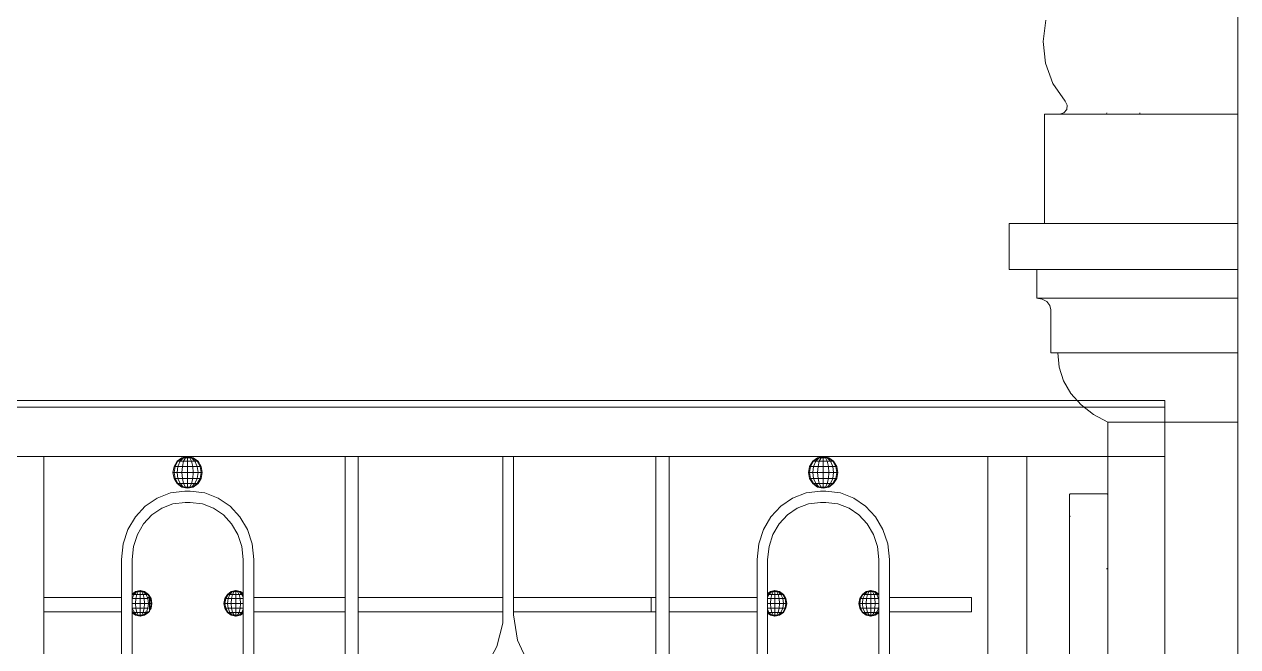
# Model space of a CAD drawing. Header units: millimetres. Extents: x 1832547 to 2001569, y -558009 to -417808.
# Drawn here: x 1947988 to 1948855, y -526626 to -526181 of the extents above; entities that cross this region are included whole.
import ezdxf

# ---------------------------------------------------------------- set-up
doc = ezdxf.new("R2010")
doc.units = ezdxf.units.MM
doc.header["$MEASUREMENT"] = 0
for name, color, linetype, lineweight in [('CA.manh 08', 8, 'CONTINUOUS', 9), ('CA.thay 145', 145, 'CONTINUOUS', 18), ('CA_manh 08', 8, 'CONTINUOUS', 9)]:
    doc.layers.add(name, color=color, linetype=linetype, lineweight=lineweight)

# ---------------------------------------------------------------- blocks, each defined once
blk = doc.blocks.new('EG535')
at = {"layer": 'CA_manh 08'}
for p, q in [((1946714.98, -526450.22), (1948313.08, -526450.22)), ((1948313.08, -526454.8), (1946714.98, -526454.8)), ((1947512.28, -526490.22), (1947484.35, -526490.22)), ((1947512.28, -526590.99), (1947512.28, -526490.22)), ((1947512.28, -526490.22), (1947614.99, -526490.22)), ((1947604.47, -526501.52), (1947605.27, -526497.2)), ((1947605.27, -526497.2), (1947607.55, -526493.53)), ((1947606.01, -526497.2), (1947605.27, -526497.2)), ((1947605.27, -526501.52), (1947606.01, -526497.2)), ((1947606.01, -526497.2), (1947608.12, -526493.53)), ((1947608.12, -526497.2), (1947606.01, -526497.2)), ((1947607.55, -526493.53), (1947610.96, -526491.08)), ((1947608.12, -526493.53), (1947607.55, -526493.53)), ((1947607.55, -526501.52), (1947608.12, -526497.2)), ((1947608.12, -526493.53), (1947611.27, -526491.08)), ((1947609.73, -526493.53), (1947608.12, -526493.53)), ((1947608.12, -526497.2), (1947609.73, -526493.53)), ((1947611.27, -526497.2), (1947608.12, -526497.2)), ((1947609.73, -526493.53), (1947612.14, -526491.08)), ((1947612.14, -526493.53), (1947609.73, -526493.53)), ((1947610.96, -526491.08), (1947614.99, -526490.22)), ((1947611.27, -526491.08), (1947610.96, -526491.08)), ((1947610.96, -526501.52), (1947611.27, -526497.2)), ((1947611.27, -526491.08), (1947614.99, -526490.22)), ((1947612.14, -526491.08), (1947611.27, -526491.08)), ((1947611.27, -526497.2), (1947612.14, -526493.53)), ((1947614.99, -526497.2), (1947611.27, -526497.2)), ((1947612.14, -526491.08), (1947614.99, -526490.22)), ((1947613.45, -526491.08), (1947612.14, -526491.08)), ((1947612.14, -526493.53), (1947613.45, -526491.08)), ((1947614.99, -526493.53), (1947612.14, -526493.53)), ((1947613.45, -526491.08), (1947614.99, -526490.22)), ((1947614.99, -526491.08), (1947613.45, -526491.08)), ((1947614.99, -526490.22), (1947614.99, -526491.08)), ((1947616.53, -526491.08), (1947614.99, -526490.22)), ((1947617.83, -526491.08), (1947614.99, -526490.22)), ((1947618.7, -526491.08), (1947614.99, -526490.22)), ((1947619.01, -526491.08), (1947614.99, -526490.22)), ((1947614.99, -526490.22), (1947727.45, -526490.22)), ((1947616.53, -526491.08), (1947614.99, -526491.08)), ((1947614.99, -526491.08), (1947614.99, -526493.53)), ((1947617.83, -526493.53), (1947614.99, -526493.53)), ((1947614.99, -526493.53), (1947614.99, -526497.2)), ((1947618.7, -526497.2), (1947614.99, -526497.2)), ((1947614.99, -526497.2), (1947614.99, -526501.52)), ((1947617.83, -526491.08), (1947616.53, -526491.08)), ((1947617.83, -526493.53), (1947616.53, -526491.08)), ((1947618.7, -526491.08), (1947617.83, -526491.08)), ((1947620.24, -526493.53), (1947617.83, -526491.08)), ((1947620.24, -526493.53), (1947617.83, -526493.53)), ((1947618.7, -526497.2), (1947617.83, -526493.53)), ((1947619.01, -526491.08), (1947618.7, -526491.08)), ((1947621.86, -526493.53), (1947618.7, -526491.08)), ((1947621.86, -526497.2), (1947618.7, -526497.2)), ((1947619.01, -526501.52), (1947618.7, -526497.2)), ((1947622.42, -526493.53), (1947619.01, -526491.08)), ((1948214.46, -526490.22), (1947619.54, -526490.22)), ((1947621.86, -526493.53), (1947620.24, -526493.53)), ((1947621.86, -526497.2), (1947620.24, -526493.53)), ((1947622.42, -526493.53), (1947621.86, -526493.53)), ((1947623.96, -526497.2), (1947621.86, -526493.53)), ((1947623.96, -526497.2), (1947621.86, -526497.2)), ((1947622.42, -526501.52), (1947621.86, -526497.2)), ((1947624.7, -526497.2), (1947622.42, -526493.53)), ((1947624.7, -526497.2), (1947623.96, -526497.2)), ((1947624.7, -526501.52), (1947623.96, -526497.2)), ((1947625.5, -526501.52), (1947624.7, -526497.2)), ((1947736.91, -526490.22), (1947727.45, -526490.22)), ((1947727.45, -526490.22), (1947727.45, -526590.99)), ((1947736.91, -526490.22), (1947840.11, -526490.22)), ((1947736.91, -526590.99), (1947736.91, -526490.22)), ((1947840.11, -526490.22), (1947840.11, -526590.99)), ((1947840.11, -526490.22), (1947847.68, -526490.22)), ((1947847.68, -526590.99), (1947847.68, -526490.22)), ((1947847.68, -526490.22), (1947949.52, -526490.22)), ((1947949.52, -526490.22), (1947958.98, -526490.22)), ((1947949.52, -526490.22), (1947949.52, -526590.99)), ((1947958.98, -526590.99), (1947958.98, -526490.22)), ((1947958.98, -526490.22), (1948069, -526490.22)), ((1948058.48, -526501.52), (1948059.28, -526497.2)), ((1948059.28, -526497.2), (1948061.56, -526493.53)), ((1948059.28, -526497.2), (1948060.02, -526497.2)), ((1948059.28, -526501.52), (1948060.02, -526497.2)), ((1948060.02, -526497.2), (1948062.13, -526493.53)), ((1948060.02, -526497.2), (1948062.13, -526497.2)), ((1948061.56, -526493.53), (1948064.97, -526491.08)), ((1948061.56, -526493.53), (1948062.13, -526493.53)), ((1948061.56, -526501.52), (1948062.13, -526497.2)), ((1948062.13, -526493.53), (1948065.28, -526491.08)), ((1948062.13, -526493.53), (1948063.74, -526493.53)), ((1948062.13, -526497.2), (1948063.74, -526493.53)), ((1948062.13, -526497.2), (1948065.28, -526497.2)), ((1948063.74, -526493.53), (1948066.15, -526491.08)), ((1948063.74, -526493.53), (1948066.15, -526493.53)), ((1948064.97, -526491.08), (1948069, -526490.22)), ((1948065.28, -526491.08), (1948064.97, -526491.08)), ((1948064.97, -526501.52), (1948065.28, -526497.2)), ((1948065.28, -526491.08), (1948069, -526490.22)), ((1948066.15, -526491.08), (1948065.28, -526491.08)), ((1948065.28, -526497.2), (1948066.15, -526493.53)), ((1948065.28, -526497.2), (1948069, -526497.2)), ((1948066.15, -526491.08), (1948069, -526490.22)), ((1948067.46, -526491.08), (1948066.15, -526491.08)), ((1948066.15, -526493.53), (1948067.46, -526491.08)), ((1948066.15, -526493.53), (1948069, -526493.53)), ((1948067.46, -526491.08), (1948069, -526490.22)), ((1948069, -526491.08), (1948067.46, -526491.08)), ((1948069, -526490.22), (1948069, -526491.08)), ((1948070.54, -526491.08), (1948069, -526490.22)), ((1948071.84, -526491.08), (1948069, -526490.22)), ((1948072.71, -526491.08), (1948069, -526490.22)), ((1948073.02, -526491.08), (1948069, -526490.22)), ((1948069, -526490.22), (1948186.53, -526490.22)), ((1948069, -526491.08), (1948070.54, -526491.08)), ((1948069, -526491.08), (1948069, -526493.53)), ((1948069, -526493.53), (1948071.84, -526493.53)), ((1948069, -526493.53), (1948069, -526497.2)), ((1948069, -526497.2), (1948072.71, -526497.2)), ((1948069, -526497.2), (1948069, -526501.52)), ((1948070.54, -526491.08), (1948071.84, -526491.08)), ((1948071.84, -526493.53), (1948070.54, -526491.08)), ((1948071.84, -526491.08), (1948072.71, -526491.08)), ((1948074.25, -526493.53), (1948071.84, -526491.08)), ((1948071.84, -526493.53), (1948074.25, -526493.53)), ((1948072.71, -526497.2), (1948071.84, -526493.53)), ((1948072.71, -526491.08), (1948073.02, -526491.08)), ((1948075.87, -526493.53), (1948072.71, -526491.08)), ((1948072.71, -526497.2), (1948075.87, -526497.2)), ((1948073.02, -526501.52), (1948072.71, -526497.2)), ((1948076.43, -526493.53), (1948073.02, -526491.08)), ((1948074.25, -526493.53), (1948075.87, -526493.53)), ((1948075.87, -526497.2), (1948074.25, -526493.53)), ((1948075.87, -526493.53), (1948076.43, -526493.53)), ((1948077.97, -526497.2), (1948075.87, -526493.53)), ((1948075.87, -526497.2), (1948077.97, -526497.2)), ((1948076.43, -526501.52), (1948075.87, -526497.2)), ((1948076, -526490.22), (1948186.53, -526490.22)), ((1948078.71, -526497.2), (1948076.43, -526493.53)), ((1948077.97, -526497.2), (1948078.71, -526497.2)), ((1948078.71, -526501.52), (1948077.97, -526497.2)), ((1948079.51, -526501.52), (1948078.71, -526497.2)), ((1948186.53, -526490.22), (1948186.53, -526590.99)), ((1948186.53, -526490.22), (1948186.53, -527223.59)), ((1948214.46, -526490.22), (1948186.53, -526490.22)), ((1948214.46, -526490.22), (1948186.53, -526490.22)), ((1948214.46, -526590.22), (1948214.46, -526490.22)), ((1948214.46, -526590.22), (1948214.46, -526490.22)), ((1948214.46, -526490.22), (1948241.71, -526490.22)), ((1948241.71, -526490.22), (1948313.08, -526490.22)), ((1947605.27, -526501.52), (1947604.47, -526501.52)), ((1947605.27, -526505.84), (1947604.47, -526501.52)), ((1947607.55, -526501.52), (1947605.27, -526501.52)), ((1947606.01, -526505.84), (1947605.27, -526501.52)), ((1947606.01, -526505.84), (1947605.27, -526505.84)), ((1947607.55, -526509.51), (1947605.27, -526505.84)), ((1947608.12, -526505.84), (1947606.01, -526505.84)), ((1947608.12, -526509.51), (1947606.01, -526505.84)), ((1947610.96, -526501.52), (1947607.55, -526501.52)), ((1947608.12, -526505.84), (1947607.55, -526501.52)), ((1947611.27, -526505.84), (1947608.12, -526505.84)), ((1947609.73, -526509.51), (1947608.12, -526505.84)), ((1947614.99, -526501.52), (1947610.96, -526501.52)), ((1947611.27, -526505.84), (1947610.96, -526501.52)), ((1947614.99, -526505.84), (1947611.27, -526505.84)), ((1947612.14, -526509.51), (1947611.27, -526505.84)), ((1947619.01, -526501.52), (1947614.99, -526501.52)), ((1947614.99, -526501.52), (1947614.99, -526505.84)), ((1947618.7, -526505.84), (1947614.99, -526505.84)), ((1947614.99, -526505.84), (1947614.99, -526509.51)), ((1947617.83, -526509.51), (1947618.7, -526505.84)), ((1947618.7, -526505.84), (1947619.01, -526501.52)), ((1947621.86, -526505.84), (1947618.7, -526505.84)), ((1947622.42, -526501.52), (1947619.01, -526501.52)), ((1947620.24, -526509.51), (1947621.86, -526505.84)), ((1947621.86, -526505.84), (1947622.42, -526501.52)), ((1947623.96, -526505.84), (1947621.86, -526505.84)), ((1947621.86, -526509.51), (1947623.96, -526505.84)), ((1947624.7, -526501.52), (1947622.42, -526501.52)), ((1947622.42, -526509.51), (1947624.7, -526505.84)), ((1947623.96, -526505.84), (1947624.7, -526501.52)), ((1947624.7, -526505.84), (1947623.96, -526505.84)), ((1947625.5, -526501.52), (1947624.7, -526501.52)), ((1947624.7, -526505.84), (1947625.5, -526501.52)), ((1948058.48, -526501.52), (1948059.28, -526501.52)), ((1948059.28, -526505.84), (1948058.48, -526501.52)), ((1948059.28, -526501.52), (1948061.56, -526501.52)), ((1948060.02, -526505.84), (1948059.28, -526501.52)), ((1948059.28, -526505.84), (1948060.02, -526505.84)), ((1948061.56, -526509.51), (1948059.28, -526505.84)), ((1948060.02, -526505.84), (1948062.13, -526505.84)), ((1948062.13, -526509.51), (1948060.02, -526505.84)), ((1948061.56, -526501.52), (1948064.97, -526501.52)), ((1948062.13, -526505.84), (1948061.56, -526501.52)), ((1948062.13, -526505.84), (1948065.28, -526505.84)), ((1948063.74, -526509.51), (1948062.13, -526505.84)), ((1948064.97, -526501.52), (1948069, -526501.52)), ((1948065.28, -526505.84), (1948064.97, -526501.52)), ((1948065.28, -526505.84), (1948069, -526505.84)), ((1948066.15, -526509.51), (1948065.28, -526505.84)), ((1948069, -526501.52), (1948073.02, -526501.52)), ((1948069, -526501.52), (1948069, -526505.84)), ((1948069, -526505.84), (1948072.71, -526505.84)), ((1948069, -526505.84), (1948069, -526509.51)), ((1948071.84, -526509.51), (1948072.71, -526505.84)), ((1948072.71, -526505.84), (1948073.02, -526501.52)), ((1948072.71, -526505.84), (1948075.87, -526505.84)), ((1948073.02, -526501.52), (1948076.43, -526501.52)), ((1948074.25, -526509.51), (1948075.87, -526505.84)), ((1948075.87, -526505.84), (1948076.43, -526501.52)), ((1948075.87, -526505.84), (1948077.97, -526505.84)), ((1948075.87, -526509.51), (1948077.97, -526505.84)), ((1948076.43, -526501.52), (1948078.71, -526501.52)), ((1948076.43, -526509.51), (1948078.71, -526505.84)), ((1948077.97, -526505.84), (1948078.71, -526501.52)), ((1948077.97, -526505.84), (1948078.71, -526505.84)), ((1948078.71, -526501.52), (1948079.51, -526501.52)), ((1948078.71, -526505.84), (1948079.51, -526501.52)), ((1947613.1, -526514.85), (1947602.7, -526516.14)), ((1947608.12, -526509.51), (1947607.55, -526509.51)), ((1947610.96, -526511.96), (1947607.55, -526509.51)), ((1947609.73, -526509.51), (1947608.12, -526509.51)), ((1947611.27, -526511.96), (1947608.12, -526509.51)), ((1947612.14, -526509.51), (1947609.73, -526509.51)), ((1947612.14, -526511.96), (1947609.73, -526509.51)), ((1947611.27, -526511.96), (1947610.96, -526511.96)), ((1947614.99, -526512.82), (1947610.96, -526511.96)), ((1947612.14, -526511.96), (1947611.27, -526511.96)), ((1947614.99, -526512.82), (1947611.27, -526511.96)), ((1947614.99, -526509.51), (1947612.14, -526509.51)), ((1947613.45, -526511.96), (1947612.14, -526509.51)), ((1947613.45, -526511.96), (1947612.14, -526511.96)), ((1947614.99, -526512.82), (1947612.14, -526511.96)), ((1947616.88, -526514.85), (1947613.1, -526514.85)), ((1947614.99, -526511.96), (1947613.45, -526511.96)), ((1947614.99, -526512.82), (1947613.45, -526511.96)), ((1947617.83, -526509.51), (1947614.99, -526509.51)), ((1947614.99, -526509.51), (1947614.99, -526511.96)), ((1947616.53, -526511.96), (1947614.99, -526511.96)), ((1947614.99, -526511.96), (1947614.99, -526512.82)), ((1947614.99, -526512.82), (1947619.01, -526511.96)), ((1947614.99, -526512.82), (1947618.7, -526511.96)), ((1947614.99, -526512.82), (1947617.83, -526511.96)), ((1947614.99, -526512.82), (1947616.53, -526511.96)), ((1947616.53, -526511.96), (1947617.83, -526509.51)), ((1947617.83, -526511.96), (1947616.53, -526511.96)), ((1947627.29, -526516.14), (1947616.88, -526514.85)), ((1947620.24, -526509.51), (1947617.83, -526509.51)), ((1947617.83, -526511.96), (1947620.24, -526509.51)), ((1947618.7, -526511.96), (1947617.83, -526511.96)), ((1947618.7, -526511.96), (1947621.86, -526509.51)), ((1947619.01, -526511.96), (1947618.7, -526511.96)), ((1947619.01, -526511.96), (1947622.42, -526509.51)), ((1947621.86, -526509.51), (1947620.24, -526509.51)), ((1947621.86, -526509.51), (1947622.42, -526509.51)), ((1948056.7, -526516.14), (1948067.1, -526514.85)), ((1948061.56, -526509.51), (1948062.13, -526509.51)), ((1948064.97, -526511.96), (1948061.56, -526509.51)), ((1948062.13, -526509.51), (1948063.74, -526509.51)), ((1948065.28, -526511.96), (1948062.13, -526509.51)), ((1948063.74, -526509.51), (1948066.15, -526509.51)), ((1948066.15, -526511.96), (1948063.74, -526509.51)), ((1948065.28, -526511.96), (1948064.97, -526511.96)), ((1948069, -526512.82), (1948064.97, -526511.96)), ((1948065.28, -526511.96), (1948066.15, -526511.96)), ((1948069, -526512.82), (1948065.28, -526511.96)), ((1948066.15, -526509.51), (1948069, -526509.51)), ((1948067.46, -526511.96), (1948066.15, -526509.51)), ((1948066.15, -526511.96), (1948067.46, -526511.96)), ((1948069, -526512.82), (1948066.15, -526511.96)), ((1948067.1, -526514.85), (1948070.88, -526514.85)), ((1948067.46, -526511.96), (1948069, -526511.96)), ((1948069, -526512.82), (1948067.46, -526511.96)), ((1948069, -526509.51), (1948071.84, -526509.51)), ((1948069, -526509.51), (1948069, -526511.96)), ((1948069, -526511.96), (1948070.54, -526511.96)), ((1948069, -526512.82), (1948070.54, -526511.96)), ((1948069, -526511.96), (1948069, -526512.82)), ((1948069, -526512.82), (1948071.84, -526511.96)), ((1948069, -526512.82), (1948072.71, -526511.96)), ((1948069, -526512.82), (1948073.02, -526511.96)), ((1948070.54, -526511.96), (1948071.84, -526509.51)), ((1948070.54, -526511.96), (1948071.84, -526511.96)), ((1948070.88, -526514.85), (1948081.29, -526516.14)), ((1948071.84, -526509.51), (1948074.25, -526509.51)), ((1948071.84, -526511.96), (1948074.25, -526509.51)), ((1948071.84, -526511.96), (1948072.71, -526511.96)), ((1948072.71, -526511.96), (1948075.87, -526509.51)), ((1948072.71, -526511.96), (1948073.02, -526511.96)), ((1948073.02, -526511.96), (1948076.43, -526509.51)), ((1948074.25, -526509.51), (1948075.87, -526509.51)), ((1948075.87, -526509.51), (1948076.43, -526509.51)), ((1947593.14, -526519.81), (1947584.71, -526525.57)), ((1947602.7, -526516.14), (1947593.14, -526519.81)), ((1947596.48, -526527.12), (1947604.45, -526524.05)), ((1947604.45, -526524.05), (1947613.13, -526522.98)), ((1947613.13, -526522.98), (1947616.85, -526522.98)), ((1947616.85, -526522.98), (1947625.53, -526524.05)), ((1947625.53, -526524.05), (1947633.49, -526527.12)), ((1947636.84, -526519.81), (1947627.29, -526516.14)), ((1947645.27, -526525.57), (1947636.84, -526519.81)), ((1948038.71, -526525.57), (1948047.14, -526519.81)), ((1948047.14, -526519.81), (1948056.7, -526516.14)), ((1948058.46, -526524.05), (1948050.49, -526527.12)), ((1948067.13, -526522.98), (1948058.46, -526524.05)), ((1948070.85, -526522.98), (1948067.13, -526522.98)), ((1948079.53, -526524.05), (1948070.85, -526522.98)), ((1948087.5, -526527.12), (1948079.53, -526524.05)), ((1948081.29, -526516.14), (1948090.84, -526519.81)), ((1948090.84, -526519.81), (1948099.27, -526525.57)), ((1947577.68, -526533.13), (1947572.32, -526542.18)), ((1947584.71, -526525.57), (1947577.68, -526533.13)), ((1947583.59, -526538.22), (1947589.45, -526531.92)), ((1947589.45, -526531.92), (1947596.48, -526527.12)), ((1947633.49, -526527.12), (1947640.52, -526531.92)), ((1947640.52, -526531.92), (1947646.39, -526538.22)), ((1947652.3, -526533.13), (1947645.27, -526525.57)), ((1947657.67, -526542.18), (1947652.3, -526533.13)), ((1948026.32, -526542.18), (1948031.68, -526533.13)), ((1948031.68, -526533.13), (1948038.71, -526525.57)), ((1948043.46, -526531.92), (1948037.59, -526538.22)), ((1948050.49, -526527.12), (1948043.46, -526531.92)), ((1948094.53, -526531.92), (1948087.5, -526527.12)), ((1948100.39, -526538.22), (1948094.53, -526531.92)), ((1948099.27, -526525.57), (1948106.3, -526533.13)), ((1948106.3, -526533.13), (1948111.67, -526542.18)), ((1947579.12, -526545.78), (1947583.59, -526538.22)), ((1947646.39, -526538.22), (1947650.86, -526545.77)), ((1948037.59, -526538.22), (1948033.12, -526545.77)), ((1948104.87, -526545.78), (1948100.39, -526538.22)), ((1947572.32, -526542.18), (1947568.9, -526552.44)), ((1947576.27, -526554.33), (1947579.12, -526545.78)), ((1947650.86, -526545.77), (1947653.72, -526554.33)), ((1947661.08, -526552.44), (1947657.67, -526542.18)), ((1948022.9, -526552.44), (1948026.32, -526542.18)), ((1948033.12, -526545.77), (1948030.27, -526554.33)), ((1948107.72, -526554.33), (1948104.87, -526545.78)), ((1948111.67, -526542.18), (1948115.08, -526552.44)), ((1947568.9, -526552.44), (1947567.7, -526563.62)), ((1947575.27, -526563.65), (1947576.27, -526554.33)), ((1947653.72, -526554.33), (1947654.72, -526563.65)), ((1947662.28, -526563.62), (1947661.08, -526552.44)), ((1948021.7, -526563.62), (1948022.9, -526552.44)), ((1948030.27, -526554.33), (1948029.27, -526563.65)), ((1948108.72, -526563.65), (1948107.72, -526554.33)), ((1948115.08, -526552.44), (1948116.28, -526563.62)), ((1947567.7, -526563.62), (1947567.7, -526590.99)), ((1947575.27, -526588.46), (1947575.27, -526563.65)), ((1947654.72, -526563.65), (1947654.72, -526588.1)), ((1947662.28, -526590.99), (1947662.28, -526563.62)), ((1948021.7, -526563.62), (1948021.7, -526590.99)), ((1948029.27, -526588.1), (1948029.27, -526563.65)), ((1948108.72, -526563.65), (1948108.72, -526588.46)), ((1948116.28, -526590.99), (1948116.28, -526563.62)), ((1947512.28, -526590.99), (1947567.7, -526590.99)), ((1947512.28, -526590.99), (1947512.28, -526601.15)), ((1947567.7, -526590.99), (1947567.7, -526601.15)), ((1947575.27, -526588.46), (1947577.76, -526586.67)), ((1947575.27, -526588.65), (1947575.27, -526588.46)), ((1947575.46, -526588.65), (1947575.27, -526588.65)), ((1947575.27, -526588.98), (1947575.46, -526588.65)), ((1947575.27, -526588.98), (1947575.27, -526588.65)), ((1947575.27, -526590.99), (1947575.27, -526588.98)), ((1947575.27, -526590.99), (1947575.38, -526590.99)), ((1947575.27, -526591.61), (1947575.27, -526590.99)), ((1947575.46, -526591.61), (1947575.27, -526591.61)), ((1947575.27, -526593.09), (1947575.46, -526591.61)), ((1947575.27, -526593.09), (1947575.27, -526591.61)), ((1947575.27, -526595.11), (1947575.27, -526593.09)), ((1947575.46, -526588.65), (1947578.01, -526586.67)), ((1947576.76, -526588.65), (1947575.46, -526588.65)), ((1947575.46, -526591.61), (1947576.76, -526588.65)), ((1947578.01, -526591.61), (1947575.46, -526591.61)), ((1947576.76, -526588.65), (1947578.72, -526586.67)), ((1947578.72, -526588.65), (1947576.76, -526588.65)), ((1947577.76, -526586.67), (1947581.02, -526585.97)), ((1947578.01, -526586.67), (1947577.76, -526586.67)), ((1947577.76, -526595.11), (1947578.01, -526591.61)), ((1947578.01, -526586.67), (1947581.02, -526585.97)), ((1947578.72, -526586.67), (1947578.01, -526586.67)), ((1947578.01, -526591.61), (1947578.72, -526588.65)), ((1947581.02, -526591.61), (1947578.01, -526591.61)), ((1947578.72, -526586.67), (1947581.02, -526585.97)), ((1947579.77, -526586.67), (1947578.72, -526586.67)), ((1947578.72, -526588.65), (1947579.77, -526586.67)), ((1947581.02, -526588.65), (1947578.72, -526588.65)), ((1947579.77, -526586.67), (1947581.02, -526585.97)), ((1947581.02, -526586.67), (1947579.77, -526586.67)), ((1947581.02, -526585.97), (1947581.02, -526586.67)), ((1947584.28, -526586.67), (1947581.02, -526585.97)), ((1947584.03, -526586.67), (1947581.02, -526585.97)), ((1947583.32, -526586.67), (1947581.02, -526585.97)), ((1947582.27, -526586.67), (1947581.02, -526585.97)), ((1947582.27, -526586.67), (1947581.02, -526586.67)), ((1947581.02, -526586.67), (1947581.02, -526588.65)), ((1947583.32, -526588.65), (1947581.02, -526588.65)), ((1947581.02, -526588.65), (1947581.02, -526591.61)), ((1947584.03, -526591.61), (1947581.02, -526591.61)), ((1947581.02, -526591.61), (1947581.02, -526595.11)), ((1947583.32, -526586.67), (1947582.27, -526586.67)), ((1947583.32, -526588.65), (1947582.27, -526586.67)), ((1947584.03, -526586.67), (1947583.32, -526586.67)), ((1947585.28, -526588.65), (1947583.32, -526586.67)), ((1947585.28, -526588.65), (1947583.32, -526588.65)), ((1947584.03, -526591.61), (1947583.32, -526588.65)), ((1947584.03, -526586.67), (1947584.28, -526586.67)), ((1947586.58, -526588.65), (1947584.03, -526586.67)), ((1947586.58, -526591.61), (1947584.03, -526591.61)), ((1947584.28, -526595.11), (1947584.03, -526591.61)), ((1947587.04, -526588.65), (1947584.28, -526586.67)), ((1947586.58, -526588.65), (1947585.28, -526588.65)), ((1947586.58, -526591.61), (1947585.28, -526588.65)), ((1947587.04, -526588.65), (1947586.58, -526588.65)), ((1947587.88, -526590.99), (1947586.58, -526588.65)), ((1947587.11, -526591.61), (1947586.58, -526591.61)), ((1947587.04, -526595.11), (1947586.58, -526591.61)), ((1947586.66, -526590.99), (1947587.88, -526590.99)), ((1947588.88, -526591.61), (1947587.04, -526588.65)), ((1947588.29, -526591.61), (1947587.88, -526590.99)), ((1947587.88, -526590.99), (1947587.88, -526591.61)), ((1947588.29, -526591.61), (1947587.88, -526591.61)), ((1947587.88, -526591.61), (1947587.88, -526595.11)), ((1947588.88, -526591.61), (1947588.29, -526591.61)), ((1947588.88, -526595.11), (1947588.29, -526591.61)), ((1947589.53, -526595.11), (1947588.88, -526591.61)), ((1947640.95, -526595.11), (1947641.6, -526591.61)), ((1947641.6, -526591.61), (1947643.45, -526588.65)), ((1947642.2, -526591.61), (1947641.6, -526591.61)), ((1947641.6, -526595.11), (1947642.2, -526591.61)), ((1947642.2, -526591.61), (1947643.9, -526588.65)), ((1947643.9, -526591.61), (1947642.2, -526591.61)), ((1947643.45, -526588.65), (1947646.21, -526586.67)), ((1947643.9, -526588.65), (1947643.45, -526588.65)), ((1947643.45, -526595.11), (1947643.9, -526591.61)), ((1947643.9, -526588.65), (1947646.45, -526586.67)), ((1947645.21, -526588.65), (1947643.9, -526588.65)), ((1947643.9, -526591.61), (1947645.21, -526588.65)), ((1947646.45, -526591.61), (1947643.9, -526591.61)), ((1947645.21, -526588.65), (1947647.16, -526586.67)), ((1947647.16, -526588.65), (1947645.21, -526588.65)), ((1947646.21, -526586.67), (1947649.46, -526585.97)), ((1947646.45, -526586.67), (1947646.21, -526586.67)), ((1947646.21, -526595.11), (1947646.45, -526591.61)), ((1947646.45, -526586.67), (1947649.46, -526585.97)), ((1947647.16, -526586.67), (1947646.45, -526586.67)), ((1947646.45, -526591.61), (1947647.16, -526588.65)), ((1947649.46, -526591.61), (1947646.45, -526591.61)), ((1947647.16, -526586.67), (1947649.46, -526585.97)), ((1947648.22, -526586.67), (1947647.16, -526586.67)), ((1947647.16, -526588.65), (1947648.22, -526586.67)), ((1947649.46, -526588.65), (1947647.16, -526588.65)), ((1947648.22, -526586.67), (1947649.46, -526585.97)), ((1947649.46, -526586.67), (1947648.22, -526586.67)), ((1947649.46, -526585.97), (1947649.46, -526586.67)), ((1947652.72, -526586.67), (1947649.46, -526585.97)), ((1947652.47, -526586.67), (1947649.46, -526585.97)), ((1947651.77, -526586.67), (1947649.46, -526585.97)), ((1947650.71, -526586.67), (1947649.46, -526585.97)), ((1947650.71, -526586.67), (1947649.46, -526586.67)), ((1947649.46, -526586.67), (1947649.46, -526588.65)), ((1947651.77, -526588.65), (1947649.46, -526588.65)), ((1947649.46, -526588.65), (1947649.46, -526591.61)), ((1947652.47, -526591.61), (1947649.46, -526591.61)), ((1947649.46, -526591.61), (1947649.46, -526595.11)), ((1947651.77, -526586.67), (1947650.71, -526586.67)), ((1947651.77, -526588.65), (1947650.71, -526586.67)), ((1947652.47, -526586.67), (1947651.77, -526586.67)), ((1947653.72, -526588.65), (1947651.77, -526586.67)), ((1947653.72, -526588.65), (1947651.77, -526588.65)), ((1947652.47, -526591.61), (1947651.77, -526588.65)), ((1947652.47, -526586.67), (1947652.72, -526586.67)), ((1947654.72, -526588.41), (1947652.47, -526586.67)), ((1947654.72, -526591.61), (1947652.47, -526591.61)), ((1947652.72, -526595.11), (1947652.47, -526591.61)), ((1947654.72, -526588.1), (1947652.72, -526586.67)), ((1947654.72, -526588.65), (1947653.72, -526588.65)), ((1947654.72, -526590.91), (1947653.72, -526588.65)), ((1947654.72, -526588.1), (1947654.72, -526588.41)), ((1947654.72, -526588.41), (1947654.72, -526588.65)), ((1947654.72, -526588.65), (1947654.72, -526590.91)), ((1947654.72, -526590.91), (1947654.72, -526591.61)), ((1947654.72, -526591.61), (1947654.72, -526595.11)), ((1947727.45, -526590.99), (1947662.28, -526590.99)), ((1947662.28, -526601.15), (1947662.28, -526590.99)), ((1947727.45, -526590.99), (1947727.45, -526601.15)), ((1947840.11, -526590.99), (1947736.91, -526590.99)), ((1947736.91, -526601.15), (1947736.91, -526590.99)), ((1947840.11, -526601.15), (1947840.11, -526590.99)), ((1947946.1, -526590.99), (1947847.68, -526590.99)), ((1947847.68, -526590.99), (1947847.68, -526601.15)), ((1947946.1, -526601.15), (1947946.1, -526590.99)), ((1947946.1, -526590.99), (1947949.52, -526590.99)), ((1947949.52, -526601.15), (1947949.52, -526590.99)), ((1947958.98, -526590.99), (1948021.7, -526590.99)), ((1947958.98, -526590.99), (1947958.98, -526601.15)), ((1948021.7, -526590.99), (1948021.7, -526601.15)), ((1948029.27, -526588.1), (1948031.26, -526586.67)), ((1948029.27, -526588.41), (1948031.51, -526586.67)), ((1948029.27, -526588.41), (1948029.27, -526588.1)), ((1948029.27, -526588.41), (1948029.27, -526588.65)), ((1948029.27, -526588.65), (1948030.26, -526588.65)), ((1948029.27, -526590.91), (1948030.26, -526588.65)), ((1948029.27, -526588.65), (1948029.27, -526590.91)), ((1948029.27, -526590.91), (1948029.27, -526591.61)), ((1948029.27, -526591.61), (1948031.51, -526591.61)), ((1948029.27, -526591.61), (1948029.27, -526595.11)), ((1948030.26, -526588.65), (1948032.22, -526586.67)), ((1948030.26, -526588.65), (1948032.22, -526588.65)), ((1948031.26, -526586.67), (1948034.52, -526585.97)), ((1948031.26, -526586.67), (1948031.51, -526586.67)), ((1948031.26, -526595.11), (1948031.51, -526591.61)), ((1948031.51, -526586.67), (1948034.52, -526585.97)), ((1948031.51, -526586.67), (1948032.22, -526586.67)), ((1948031.51, -526591.61), (1948032.22, -526588.65)), ((1948031.51, -526591.61), (1948034.52, -526591.61)), ((1948032.22, -526586.67), (1948034.52, -526585.97)), ((1948032.22, -526586.67), (1948033.27, -526586.67)), ((1948032.22, -526588.65), (1948033.27, -526586.67)), ((1948032.22, -526588.65), (1948034.52, -526588.65)), ((1948033.27, -526586.67), (1948034.52, -526585.97)), ((1948034.52, -526586.67), (1948033.27, -526586.67)), ((1948034.52, -526585.97), (1948034.52, -526586.67)), ((1948035.77, -526586.67), (1948034.52, -526585.97)), ((1948036.82, -526586.67), (1948034.52, -526585.97)), ((1948037.53, -526586.67), (1948034.52, -526585.97)), ((1948037.78, -526586.67), (1948034.52, -526585.97)), ((1948034.52, -526586.67), (1948035.77, -526586.67)), ((1948034.52, -526586.67), (1948034.52, -526588.65)), ((1948034.52, -526588.65), (1948036.82, -526588.65)), ((1948034.52, -526588.65), (1948034.52, -526591.61)), ((1948034.52, -526591.61), (1948037.53, -526591.61)), ((1948034.52, -526591.61), (1948034.52, -526595.11)), ((1948035.77, -526586.67), (1948036.82, -526586.67)), ((1948036.82, -526588.65), (1948035.77, -526586.67)), ((1948036.82, -526586.67), (1948037.53, -526586.67)), ((1948038.78, -526588.65), (1948036.82, -526586.67)), ((1948036.82, -526588.65), (1948038.78, -526588.65)), ((1948037.53, -526591.61), (1948036.82, -526588.65)), ((1948037.53, -526586.67), (1948037.78, -526586.67)), ((1948040.08, -526588.65), (1948037.53, -526586.67)), ((1948037.53, -526591.61), (1948040.08, -526591.61)), ((1948037.78, -526595.11), (1948037.53, -526591.61)), ((1948040.54, -526588.65), (1948037.78, -526586.67)), ((1948038.78, -526588.65), (1948040.08, -526588.65)), ((1948040.08, -526591.61), (1948038.78, -526588.65)), ((1948040.08, -526588.65), (1948040.54, -526588.65)), ((1948041.78, -526591.61), (1948040.08, -526588.65)), ((1948040.08, -526591.61), (1948041.78, -526591.61)), ((1948040.54, -526595.11), (1948040.08, -526591.61)), ((1948042.38, -526591.61), (1948040.54, -526588.65)), ((1948041.78, -526591.61), (1948042.38, -526591.61)), ((1948042.38, -526595.11), (1948041.78, -526591.61)), ((1948043.03, -526595.11), (1948042.38, -526591.61)), ((1948094.45, -526595.11), (1948095.1, -526591.61)), ((1948095.1, -526591.61), (1948096.94, -526588.65)), ((1948095.1, -526591.61), (1948095.7, -526591.61)), ((1948095.1, -526595.11), (1948095.7, -526591.61)), ((1948095.7, -526591.61), (1948097.4, -526588.65)), ((1948095.7, -526591.61), (1948097.4, -526591.61)), ((1948096.94, -526588.65), (1948099.71, -526586.67)), ((1948097.4, -526588.65), (1948096.94, -526588.65)), ((1948096.94, -526595.11), (1948097.4, -526591.61)), ((1948097.4, -526588.65), (1948099.95, -526586.67)), ((1948097.4, -526588.65), (1948098.71, -526588.65)), ((1948097.4, -526591.61), (1948098.71, -526588.65)), ((1948097.4, -526591.61), (1948099.95, -526591.61)), ((1948098.71, -526588.65), (1948100.66, -526586.67)), ((1948098.71, -526588.65), (1948100.66, -526588.65)), ((1948099.71, -526586.67), (1948102.96, -526585.97)), ((1948099.71, -526586.67), (1948099.95, -526586.67)), ((1948099.71, -526595.11), (1948099.95, -526591.61)), ((1948099.95, -526586.67), (1948102.96, -526585.97)), ((1948099.95, -526586.67), (1948100.66, -526586.67)), ((1948099.95, -526591.61), (1948100.66, -526588.65)), ((1948099.95, -526591.61), (1948102.96, -526591.61)), ((1948100.66, -526586.67), (1948102.96, -526585.97)), ((1948100.66, -526586.67), (1948101.72, -526586.67)), ((1948100.66, -526588.65), (1948101.72, -526586.67)), ((1948100.66, -526588.65), (1948102.96, -526588.65)), ((1948101.72, -526586.67), (1948102.96, -526585.97)), ((1948102.96, -526586.67), (1948101.72, -526586.67)), ((1948102.96, -526585.97), (1948102.96, -526586.67)), ((1948104.21, -526586.67), (1948102.96, -526585.97)), ((1948105.27, -526586.67), (1948102.96, -526585.97)), ((1948105.97, -526586.67), (1948102.96, -526585.97)), ((1948106.22, -526586.67), (1948102.96, -526585.97)), ((1948102.96, -526586.67), (1948104.21, -526586.67)), ((1948102.96, -526586.67), (1948102.96, -526588.65)), ((1948102.96, -526588.65), (1948105.27, -526588.65)), ((1948102.96, -526588.65), (1948102.96, -526591.61)), ((1948102.96, -526591.61), (1948105.97, -526591.61)), ((1948102.96, -526591.61), (1948102.96, -526595.11)), ((1948104.21, -526586.67), (1948105.27, -526586.67)), ((1948105.27, -526588.65), (1948104.21, -526586.67)), ((1948105.27, -526586.67), (1948105.97, -526586.67)), ((1948107.22, -526588.65), (1948105.27, -526586.67)), ((1948105.27, -526588.65), (1948107.22, -526588.65)), ((1948105.97, -526591.61), (1948105.27, -526588.65)), ((1948105.97, -526586.67), (1948106.22, -526586.67)), ((1948108.52, -526588.65), (1948105.97, -526586.67)), ((1948105.97, -526591.61), (1948108.52, -526591.61)), ((1948106.22, -526595.11), (1948105.97, -526591.61)), ((1948108.72, -526588.46), (1948106.22, -526586.67)), ((1948107.22, -526588.65), (1948108.52, -526588.65)), ((1948108.52, -526591.61), (1948107.22, -526588.65)), ((1948108.52, -526588.65), (1948108.72, -526588.65)), ((1948108.72, -526588.98), (1948108.52, -526588.65)), ((1948108.52, -526591.61), (1948108.72, -526591.61)), ((1948108.72, -526593.09), (1948108.52, -526591.61)), ((1948108.6, -526590.99), (1948108.72, -526590.99)), ((1948108.72, -526588.65), (1948108.72, -526588.46)), ((1948108.72, -526588.98), (1948108.72, -526588.65)), ((1948108.72, -526590.99), (1948108.72, -526588.98)), ((1948108.72, -526591.61), (1948108.72, -526590.99)), ((1948108.72, -526593.09), (1948108.72, -526591.61)), ((1948108.72, -526595.11), (1948108.72, -526593.09)), ((1948116.28, -526590.99), (1948174.9, -526590.99)), ((1948116.28, -526590.99), (1948116.28, -526601.15)), ((1948174.9, -526590.99), (1948174.9, -526601.15)), ((1948186.53, -526601.15), (1948186.53, -526590.99)), ((1948214.46, -526590.22), (1948214.46, -526600.38)), ((1948214.46, -526590.22), (1948214.46, -526600.38)), ((1947567.7, -526601.15), (1947512.28, -526601.15)), ((1947512.28, -527113.43), (1947512.28, -526601.15)), ((1947567.7, -526601.15), (1947567.7, -527113.43)), ((1947577.76, -526595.11), (1947575.27, -526595.11)), ((1947575.27, -526597.14), (1947575.27, -526595.11)), ((1947575.46, -526598.61), (1947575.27, -526597.14)), ((1947575.27, -526598.61), (1947575.27, -526597.14)), ((1947575.46, -526598.61), (1947575.27, -526598.61)), ((1947575.27, -526601.15), (1947575.27, -526598.61)), ((1947576.58, -526601.15), (1947575.27, -526601.15)), ((1947575.27, -526601.24), (1947575.27, -526601.15)), ((1947575.46, -526601.58), (1947575.27, -526601.24)), ((1947575.27, -526601.58), (1947575.27, -526601.24)), ((1947575.46, -526601.58), (1947575.27, -526601.58)), ((1947575.27, -526601.77), (1947575.27, -526601.58)), ((1947577.76, -526603.56), (1947575.27, -526601.77)), ((1947575.27, -527111.66), (1947575.27, -526601.77)), ((1947578.01, -526598.61), (1947575.46, -526598.61)), ((1947576.25, -526600.42), (1947575.46, -526598.61)), ((1947576.76, -526601.58), (1947575.46, -526601.58)), ((1947578.01, -526603.56), (1947575.46, -526601.58)), ((1947576.76, -526601.58), (1947576.58, -526601.15)), ((1947577.06, -526601.15), (1947576.58, -526601.15)), ((1947578.72, -526601.58), (1947576.76, -526601.58)), ((1947578.72, -526603.56), (1947576.76, -526601.58)), ((1947581.02, -526595.11), (1947577.76, -526595.11)), ((1947578.01, -526598.61), (1947577.76, -526595.11)), ((1947581.02, -526598.61), (1947578.01, -526598.61)), ((1947578.72, -526601.58), (1947578.01, -526598.61)), ((1947581.02, -526601.58), (1947578.72, -526601.58)), ((1947579.77, -526603.56), (1947578.72, -526601.58)), ((1947584.28, -526595.11), (1947581.02, -526595.11)), ((1947581.02, -526595.11), (1947581.02, -526598.61)), ((1947584.03, -526598.61), (1947581.02, -526598.61)), ((1947581.02, -526598.61), (1947581.02, -526601.58)), ((1947583.32, -526601.58), (1947581.02, -526601.58)), ((1947581.02, -526601.58), (1947581.02, -526603.56)), ((1947582.27, -526603.56), (1947583.32, -526601.58)), ((1947583.32, -526601.58), (1947584.03, -526598.61)), ((1947585.28, -526601.58), (1947583.32, -526601.58)), ((1947583.32, -526603.56), (1947585.28, -526601.58)), ((1947584.03, -526598.61), (1947584.28, -526595.11)), ((1947586.58, -526598.61), (1947584.03, -526598.61)), ((1947584.03, -526603.56), (1947586.58, -526601.58)), ((1947587.04, -526595.11), (1947584.28, -526595.11)), ((1947584.28, -526603.56), (1947587.04, -526601.58)), ((1947585.46, -526601.15), (1947584.98, -526601.15)), ((1947585.28, -526601.58), (1947585.46, -526601.15)), ((1947586.58, -526601.58), (1947585.28, -526601.58)), ((1947586.83, -526601.15), (1947585.46, -526601.15)), ((1947585.79, -526600.42), (1947586.58, -526598.61)), ((1947586.58, -526598.61), (1947587.04, -526595.11)), ((1947587.11, -526598.61), (1947586.58, -526598.61)), ((1947586.58, -526601.58), (1947586.83, -526601.15)), ((1947586.58, -526601.58), (1947587.04, -526601.58)), ((1947587.3, -526601.15), (1947586.83, -526601.15)), ((1947587.88, -526595.11), (1947587.04, -526595.11)), ((1947587.04, -526601.58), (1947587.3, -526601.15)), ((1947587.3, -526601.15), (1947587.88, -526601.15)), ((1947588.88, -526595.11), (1947587.88, -526595.11)), ((1947587.88, -526595.11), (1947587.88, -526598.61)), ((1947588.29, -526598.61), (1947587.88, -526598.61)), ((1947587.88, -526600.23), (1947588.88, -526598.61)), ((1947587.88, -526599.32), (1947588.29, -526598.61)), ((1947587.88, -526598.61), (1947587.88, -526599.32)), ((1947587.88, -526599.32), (1947587.88, -526600.23)), ((1947587.88, -526601.15), (1947587.88, -526600.23)), ((1947588.29, -526598.61), (1947588.88, -526595.11)), ((1947588.88, -526598.61), (1947588.29, -526598.61)), ((1947589.53, -526595.11), (1947588.88, -526595.11)), ((1947588.88, -526598.61), (1947589.53, -526595.11)), ((1947641.6, -526595.11), (1947640.95, -526595.11)), ((1947641.6, -526598.61), (1947640.95, -526595.11)), ((1947643.45, -526595.11), (1947641.6, -526595.11)), ((1947642.2, -526598.61), (1947641.6, -526595.11)), ((1947642.2, -526598.61), (1947641.6, -526598.61)), ((1947643.45, -526601.58), (1947641.6, -526598.61)), ((1947643.9, -526598.61), (1947642.2, -526598.61)), ((1947643.9, -526601.58), (1947642.2, -526598.61)), ((1947646.21, -526595.11), (1947643.45, -526595.11)), ((1947643.9, -526598.61), (1947643.45, -526595.11)), ((1947643.9, -526601.58), (1947643.45, -526601.58)), ((1947646.21, -526603.56), (1947643.45, -526601.58)), ((1947646.45, -526598.61), (1947643.9, -526598.61)), ((1947645.21, -526601.58), (1947643.9, -526598.61)), ((1947645.21, -526601.58), (1947643.9, -526601.58)), ((1947646.45, -526603.56), (1947643.9, -526601.58)), ((1947647.16, -526601.58), (1947645.21, -526601.58)), ((1947647.16, -526603.56), (1947645.21, -526601.58)), ((1947649.46, -526595.11), (1947646.21, -526595.11)), ((1947646.45, -526598.61), (1947646.21, -526595.11)), ((1947649.46, -526598.61), (1947646.45, -526598.61)), ((1947647.16, -526601.58), (1947646.45, -526598.61)), ((1947649.46, -526601.58), (1947647.16, -526601.58)), ((1947648.22, -526603.56), (1947647.16, -526601.58)), ((1947652.72, -526595.11), (1947649.46, -526595.11)), ((1947649.46, -526595.11), (1947649.46, -526598.61)), ((1947652.47, -526598.61), (1947649.46, -526598.61)), ((1947649.46, -526598.61), (1947649.46, -526601.58)), ((1947651.77, -526601.58), (1947649.46, -526601.58)), ((1947649.46, -526601.58), (1947649.46, -526603.56)), ((1947650.71, -526603.56), (1947651.77, -526601.58)), ((1947651.77, -526601.58), (1947652.47, -526598.61)), ((1947653.72, -526601.58), (1947651.77, -526601.58)), ((1947651.77, -526603.56), (1947653.72, -526601.58)), ((1947652.47, -526598.61), (1947652.72, -526595.11)), ((1947654.72, -526598.61), (1947652.47, -526598.61)), ((1947652.47, -526603.56), (1947654.72, -526601.82)), ((1947654.72, -526595.11), (1947652.72, -526595.11)), ((1947652.72, -526603.56), (1947654.72, -526602.13)), ((1947653.72, -526601.58), (1947654.72, -526599.31)), ((1947654.72, -526601.58), (1947653.72, -526601.58)), ((1947654.72, -526595.11), (1947654.72, -526598.61)), ((1947654.72, -526598.61), (1947654.72, -526599.31)), ((1947654.72, -526599.31), (1947654.72, -526601.58)), ((1947654.72, -526601.58), (1947654.72, -526601.82)), ((1947654.72, -526601.82), (1947654.72, -526602.13)), ((1947654.72, -526602.13), (1947654.72, -527118.32)), ((1947662.28, -526601.15), (1947727.45, -526601.15)), ((1947662.28, -527113.43), (1947662.28, -526601.15)), ((1947727.45, -526601.15), (1947727.45, -527113.43)), ((1947736.91, -526601.15), (1947840.11, -526601.15)), ((1947736.91, -527113.43), (1947736.91, -526601.15)), ((1947840.11, -526609.32), (1947840.11, -526601.15)), ((1947847.68, -526603.15), (1947847.68, -526601.15)), ((1947847.68, -526601.15), (1947946.1, -526601.15)), ((1947949.52, -526601.15), (1947946.1, -526601.15)), ((1947949.52, -526601.15), (1947949.52, -527113.43)), ((1948021.7, -526601.15), (1947958.98, -526601.15)), ((1947958.98, -527113.43), (1947958.98, -526601.15)), ((1948021.7, -526601.15), (1948021.7, -527113.43)), ((1948029.27, -526595.11), (1948031.26, -526595.11)), ((1948029.27, -526595.11), (1948029.27, -526598.61)), ((1948029.27, -526598.61), (1948031.51, -526598.61)), ((1948029.27, -526598.61), (1948029.27, -526599.31)), ((1948030.26, -526601.58), (1948029.27, -526599.31)), ((1948029.27, -526599.31), (1948029.27, -526601.58)), ((1948029.27, -526601.58), (1948030.26, -526601.58)), ((1948029.27, -526601.58), (1948029.27, -526601.82)), ((1948031.51, -526603.56), (1948029.27, -526601.82)), ((1948029.27, -526602.13), (1948029.27, -526601.82)), ((1948031.26, -526603.56), (1948029.27, -526602.13)), ((1948029.27, -526602.13), (1948029.27, -527118.32)), ((1948030.26, -526601.58), (1948032.22, -526601.58)), ((1948032.22, -526603.56), (1948030.26, -526601.58)), ((1948031.26, -526595.11), (1948034.52, -526595.11)), ((1948031.51, -526598.61), (1948031.26, -526595.11)), ((1948031.51, -526598.61), (1948034.52, -526598.61)), ((1948032.22, -526601.58), (1948031.51, -526598.61)), ((1948032.22, -526601.58), (1948034.52, -526601.58)), ((1948033.27, -526603.56), (1948032.22, -526601.58)), ((1948034.52, -526595.11), (1948037.78, -526595.11)), ((1948034.52, -526595.11), (1948034.52, -526598.61)), ((1948034.52, -526598.61), (1948037.53, -526598.61)), ((1948034.52, -526598.61), (1948034.52, -526601.58)), ((1948034.52, -526601.58), (1948036.82, -526601.58)), ((1948034.52, -526601.58), (1948034.52, -526603.56)), ((1948035.77, -526603.56), (1948036.82, -526601.58)), ((1948036.82, -526601.58), (1948037.53, -526598.61)), ((1948036.82, -526601.58), (1948038.78, -526601.58)), ((1948036.82, -526603.56), (1948038.78, -526601.58)), ((1948037.53, -526598.61), (1948037.78, -526595.11)), ((1948037.53, -526598.61), (1948040.08, -526598.61)), ((1948037.53, -526603.56), (1948040.08, -526601.58)), ((1948037.78, -526595.11), (1948040.54, -526595.11)), ((1948037.78, -526603.56), (1948040.54, -526601.58)), ((1948038.78, -526601.58), (1948040.08, -526598.61)), ((1948038.78, -526601.58), (1948040.08, -526601.58)), ((1948040.08, -526598.61), (1948040.54, -526595.11)), ((1948040.08, -526598.61), (1948041.78, -526598.61)), ((1948040.08, -526601.58), (1948041.78, -526598.61)), ((1948040.08, -526601.58), (1948040.54, -526601.58)), ((1948040.54, -526595.11), (1948042.38, -526595.11)), ((1948040.54, -526601.58), (1948042.38, -526598.61)), ((1948041.78, -526598.61), (1948042.38, -526595.11)), ((1948041.78, -526598.61), (1948042.38, -526598.61)), ((1948042.38, -526595.11), (1948043.03, -526595.11)), ((1948042.38, -526598.61), (1948043.03, -526595.11)), ((1948094.45, -526595.11), (1948095.1, -526595.11)), ((1948095.1, -526598.61), (1948094.45, -526595.11)), ((1948095.1, -526595.11), (1948096.94, -526595.11)), ((1948095.7, -526598.61), (1948095.1, -526595.11)), ((1948095.1, -526598.61), (1948095.7, -526598.61)), ((1948096.94, -526601.58), (1948095.1, -526598.61)), ((1948095.7, -526598.61), (1948097.4, -526598.61)), ((1948097.4, -526601.58), (1948095.7, -526598.61)), ((1948096.94, -526595.11), (1948099.71, -526595.11)), ((1948097.4, -526598.61), (1948096.94, -526595.11)), ((1948096.94, -526601.58), (1948097.4, -526601.58)), ((1948099.71, -526603.56), (1948096.94, -526601.58)), ((1948097.4, -526598.61), (1948099.95, -526598.61)), ((1948098.71, -526601.58), (1948097.4, -526598.61)), ((1948097.4, -526601.58), (1948098.71, -526601.58)), ((1948099.95, -526603.56), (1948097.4, -526601.58)), ((1948098.71, -526601.58), (1948100.66, -526601.58)), ((1948100.66, -526603.56), (1948098.71, -526601.58)), ((1948099.71, -526595.11), (1948102.96, -526595.11)), ((1948099.95, -526598.61), (1948099.71, -526595.11)), ((1948099.95, -526598.61), (1948102.96, -526598.61)), ((1948100.66, -526601.58), (1948099.95, -526598.61)), ((1948100.66, -526601.58), (1948102.96, -526601.58)), ((1948101.72, -526603.56), (1948100.66, -526601.58)), ((1948102.96, -526595.11), (1948106.22, -526595.11)), ((1948102.96, -526595.11), (1948102.96, -526598.61)), ((1948102.96, -526598.61), (1948105.97, -526598.61)), ((1948102.96, -526598.61), (1948102.96, -526601.58)), ((1948102.96, -526601.58), (1948105.27, -526601.58)), ((1948102.96, -526601.58), (1948102.96, -526603.56)), ((1948104.21, -526603.56), (1948105.27, -526601.58)), ((1948105.27, -526601.58), (1948105.97, -526598.61)), ((1948105.27, -526601.58), (1948107.22, -526601.58)), ((1948105.27, -526603.56), (1948107.22, -526601.58)), ((1948105.97, -526598.61), (1948106.22, -526595.11)), ((1948105.97, -526598.61), (1948108.52, -526598.61)), ((1948105.97, -526603.56), (1948108.52, -526601.58)), ((1948106.22, -526595.11), (1948108.72, -526595.11)), ((1948106.22, -526603.56), (1948108.72, -526601.77)), ((1948107.41, -526601.15), (1948106.92, -526601.15)), ((1948107.22, -526601.58), (1948107.41, -526601.15)), ((1948107.22, -526601.58), (1948108.52, -526601.58)), ((1948108.72, -526601.15), (1948107.41, -526601.15)), ((1948107.73, -526600.42), (1948108.52, -526598.61)), ((1948108.52, -526598.61), (1948108.72, -526597.14)), ((1948108.52, -526598.61), (1948108.72, -526598.61)), ((1948108.52, -526601.58), (1948108.72, -526601.24)), ((1948108.52, -526601.58), (1948108.72, -526601.58)), ((1948108.72, -526597.14), (1948108.72, -526595.11)), ((1948108.72, -526598.61), (1948108.72, -526597.14)), ((1948108.72, -526601.15), (1948108.72, -526598.61)), ((1948108.72, -526601.24), (1948108.72, -526601.15)), ((1948108.72, -526601.58), (1948108.72, -526601.24)), ((1948108.72, -526601.77), (1948108.72, -526601.58)), ((1948108.72, -526601.77), (1948108.72, -527111.66)), ((1948116.28, -527113.43), (1948116.28, -526601.15)), ((1948174.9, -526601.15), (1948116.28, -526601.15)), ((1948186.53, -526601.15), (1948186.53, -527113.43)), ((1948214.46, -527113.43), (1948214.46, -526600.38)), ((1948214.46, -527113.43), (1948214.46, -526600.38)), ((1947578.01, -526603.56), (1947577.76, -526603.56)), ((1947581.02, -526604.26), (1947577.76, -526603.56)), ((1947578.72, -526603.56), (1947578.01, -526603.56)), ((1947581.02, -526604.26), (1947578.01, -526603.56)), ((1947579.77, -526603.56), (1947578.72, -526603.56)), ((1947581.02, -526604.26), (1947578.72, -526603.56)), ((1947581.02, -526603.56), (1947579.77, -526603.56)), ((1947581.02, -526604.26), (1947579.77, -526603.56)), ((1947582.27, -526603.56), (1947581.02, -526603.56)), ((1947581.02, -526603.56), (1947581.02, -526604.26)), ((1947581.02, -526604.26), (1947584.28, -526603.56)), ((1947581.02, -526604.26), (1947584.03, -526603.56)), ((1947581.02, -526604.26), (1947583.32, -526603.56)), ((1947581.02, -526604.26), (1947582.27, -526603.56)), ((1947583.32, -526603.56), (1947582.27, -526603.56)), ((1947584.03, -526603.56), (1947583.32, -526603.56)), ((1947584.28, -526603.56), (1947584.03, -526603.56)), ((1947646.45, -526603.56), (1947646.21, -526603.56)), ((1947649.46, -526604.26), (1947646.21, -526603.56)), ((1947647.16, -526603.56), (1947646.45, -526603.56)), ((1947649.46, -526604.26), (1947646.45, -526603.56)), ((1947648.22, -526603.56), (1947647.16, -526603.56)), ((1947649.46, -526604.26), (1947647.16, -526603.56)), ((1947649.46, -526603.56), (1947648.22, -526603.56)), ((1947649.46, -526604.26), (1947648.22, -526603.56)), ((1947650.71, -526603.56), (1947649.46, -526603.56)), ((1947649.46, -526603.56), (1947649.46, -526604.26)), ((1947649.46, -526604.26), (1947652.72, -526603.56)), ((1947649.46, -526604.26), (1947652.47, -526603.56)), ((1947649.46, -526604.26), (1947651.77, -526603.56)), ((1947649.46, -526604.26), (1947650.71, -526603.56)), ((1947651.77, -526603.56), (1947650.71, -526603.56)), ((1947652.47, -526603.56), (1947651.77, -526603.56)), ((1947652.72, -526603.56), (1947652.47, -526603.56)), ((1947835.96, -526625.94), (1947840.11, -526609.32)), ((1947847.68, -526603.15), (1947850.52, -526621.46)), ((1948031.51, -526603.56), (1948031.26, -526603.56)), ((1948034.52, -526604.26), (1948031.26, -526603.56)), ((1948031.51, -526603.56), (1948032.22, -526603.56)), ((1948034.52, -526604.26), (1948031.51, -526603.56)), ((1948032.22, -526603.56), (1948033.27, -526603.56)), ((1948034.52, -526604.26), (1948032.22, -526603.56)), ((1948033.27, -526603.56), (1948034.52, -526603.56)), ((1948034.52, -526604.26), (1948033.27, -526603.56)), ((1948034.52, -526603.56), (1948035.77, -526603.56)), ((1948034.52, -526604.26), (1948035.77, -526603.56)), ((1948034.52, -526603.56), (1948034.52, -526604.26)), ((1948034.52, -526604.26), (1948036.82, -526603.56)), ((1948034.52, -526604.26), (1948037.53, -526603.56)), ((1948034.52, -526604.26), (1948037.78, -526603.56)), ((1948035.77, -526603.56), (1948036.82, -526603.56)), ((1948036.82, -526603.56), (1948037.53, -526603.56)), ((1948037.53, -526603.56), (1948037.78, -526603.56)), ((1948099.95, -526603.56), (1948099.71, -526603.56)), ((1948102.96, -526604.26), (1948099.71, -526603.56)), ((1948099.95, -526603.56), (1948100.66, -526603.56)), ((1948102.96, -526604.26), (1948099.95, -526603.56)), ((1948100.66, -526603.56), (1948101.72, -526603.56)), ((1948102.96, -526604.26), (1948100.66, -526603.56)), ((1948101.72, -526603.56), (1948102.96, -526603.56)), ((1948102.96, -526604.26), (1948101.72, -526603.56)), ((1948102.96, -526603.56), (1948104.21, -526603.56)), ((1948102.96, -526604.26), (1948104.21, -526603.56)), ((1948102.96, -526603.56), (1948102.96, -526604.26)), ((1948102.96, -526604.26), (1948105.27, -526603.56)), ((1948102.96, -526604.26), (1948105.97, -526603.56)), ((1948102.96, -526604.26), (1948106.22, -526603.56)), ((1948104.21, -526603.56), (1948105.27, -526603.56)), ((1948105.27, -526603.56), (1948105.97, -526603.56)), ((1948105.97, -526603.56), (1948106.22, -526603.56)), ((1947827.9, -526640.56), (1947835.96, -526625.94)), ((1947850.52, -526621.46), (1947858.11, -526637.25))]:
    blk.add_line(p, q, dxfattribs=at)

msp = doc.modelspace()

# ---------------------------------------------------------------- linework, layer by layer
at = {"layer": 'CA.manh 08'}
msp.add_lwpolyline([(1948802.75, -526450.22), (1948802.75, -527393.59)], dxfattribs=at)
msp.add_lwpolyline([(1948676.19, -526490.22), (1948704.12, -526490.22), (1948704.12, -527393.59), (1948676.19, -527393.59)], close=True, dxfattribs=at)
at = {"layer": 'CA.thay 145'}
for p, q in [((1948717.69, -526178.33), (1948715.7, -526193.66)), ((1948715.7, -526193.66), (1948717.43, -526209.01)), ((1948717.43, -526209.01), (1948722.78, -526223.51)), ((1948722.78, -526223.51), (1948731.44, -526236.31)), ((1948731.44, -526236.31), (1948732.93, -526239.1)), ((1948716.7, -526245.61), (1948716.7, -526323.59)), ((1948727.59, -526245.61), (1948716.7, -526245.61)), ((1948730.62, -526244.69), (1948727.59, -526245.61)), ((1948761.04, -526245.61), (1948727.59, -526245.61)), ((1948732.62, -526242.25), (1948730.62, -526244.69)), ((1948732.93, -526239.1), (1948732.62, -526242.25)), ((1948761.04, -526245.61), (1948761.23, -526244.69)), ((1948784.75, -526245.61), (1948761.04, -526245.61)), ((1948784.75, -526245.61), (1948784.75, -526244.69)), ((1948784.75, -526245.61), (1948854.75, -526245.61)), ((1948691.55, -526356.49), (1948691.55, -526323.59)), ((1948716.7, -526323.59), (1948691.55, -526323.59)), ((1948854.75, -526323.59), (1948716.7, -526323.59)), ((1948691.55, -526356.49), (1948711.34, -526356.49)), ((1948711.34, -526377.06), (1948711.34, -526356.49)), ((1948711.34, -526356.49), (1948854.75, -526356.49)), ((1948715.13, -526377.68), (1948711.34, -526377.06)), ((1948711.34, -526377.06), (1948743.68, -526377.06)), ((1948718.34, -526379.47), (1948715.13, -526377.68)), ((1948720.49, -526382.14), (1948718.34, -526379.47)), ((1948721.24, -526385.28), (1948720.49, -526382.14)), ((1948721.24, -526416.13), (1948721.24, -526385.28)), ((1948721.24, -526416.13), (1948726.19, -526416.13)), ((1948727.12, -526426.22), (1948726.19, -526416.13)), ((1948730.29, -526435.99), (1948727.12, -526426.22)), ((1948735.59, -526445.1), (1948730.29, -526435.99)), ((1948742.82, -526453.23), (1948735.59, -526445.1)), ((1948751.75, -526460.11), (1948742.82, -526453.23)), ((1948762.06, -526465.49), (1948751.75, -526460.11)), ((1948761.99, -526517.29), (1948762.06, -526465.49)), ((1948762.06, -526465.49), (1948854.75, -526465.49)), ((1948734.54, -526517.61), (1948734.55, -526517.5)), ((1948734.54, -526532.18), (1948734.54, -526517.61)), ((1948734.55, -526517.5), (1948734.58, -526517.4)), ((1948734.58, -526517.4), (1948734.62, -526517.29)), ((1948734.62, -526517.29), (1948734.68, -526517.2)), ((1948734.68, -526517.2), (1948734.75, -526517.11)), ((1948734.75, -526517.11), (1948734.83, -526517.03)), ((1948734.83, -526517.03), (1948734.93, -526516.96)), ((1948734.93, -526516.96), (1948735.04, -526516.9)), ((1948735.04, -526516.9), (1948735.15, -526516.85)), ((1948735.15, -526516.85), (1948735.28, -526516.81)), ((1948735.28, -526516.81), (1948735.4, -526516.79)), ((1948735.4, -526516.79), (1948735.53, -526516.79)), ((1948735.53, -526516.79), (1948761.07, -526516.79)), ((1948761.07, -526516.79), (1948761.2, -526516.79)), ((1948761.2, -526516.79), (1948761.33, -526516.81)), ((1948761.33, -526516.81), (1948761.45, -526516.85)), ((1948761.45, -526516.85), (1948761.57, -526516.9)), ((1948761.57, -526516.9), (1948761.68, -526516.96)), ((1948761.68, -526516.96), (1948761.77, -526517.03)), ((1948761.77, -526517.03), (1948761.86, -526517.11)), ((1948761.86, -526517.11), (1948761.93, -526517.2)), ((1948761.93, -526517.2), (1948761.99, -526517.29)), ((1948761.99, -526517.29), (1948762.03, -526517.4)), ((1948762.03, -526517.4), (1948762.05, -526517.5)), ((1948762.05, -526517.5), (1948762.06, -526517.61)), ((1948762.06, -526517.61), (1948762.06, -526569.51)), ((1948734.55, -526532.27), (1948734.54, -526532.18)), ((1948734.56, -526532.35), (1948734.55, -526532.27)), ((1948734.59, -526532.43), (1948734.56, -526532.35)), ((1948734.63, -526532.51), (1948734.58, -527059.22)), ((1948734.63, -526532.51), (1948734.59, -526532.43)), ((1948734.67, -526532.59), (1948734.63, -526532.51)), ((1948734.72, -526532.66), (1948734.67, -526532.59)), ((1948734.79, -526532.72), (1948734.72, -526532.66)), ((1948734.86, -526532.79), (1948734.79, -526532.72)), ((1948734.94, -526532.84), (1948734.86, -526532.79)), ((1948735.02, -526532.89), (1948734.94, -526532.84)), ((1948735.11, -526532.93), (1948735.02, -526532.89)), ((1948735.15, -526532.94), (1948735.11, -526532.93)), ((1948761.2, -526570.33), (1948761.07, -526570.34)), ((1948761.33, -526570.31), (1948761.2, -526570.33)), ((1948761.45, -526570.27), (1948761.33, -526570.31)), ((1948761.57, -526570.23), (1948761.45, -526570.27)), ((1948761.68, -526570.17), (1948761.57, -526570.23)), ((1948761.77, -526570.1), (1948761.68, -526570.17)), ((1948761.86, -526570.01), (1948761.77, -526570.1)), ((1948761.93, -526569.92), (1948761.86, -526570.01)), ((1948762.03, -526569.73), (1948761.99, -526569.83)), ((1948761.99, -526569.83), (1948761.99, -527021.78)), ((1948762.05, -526569.62), (1948762.03, -526569.73)), ((1948762.06, -526569.51), (1948762.05, -526569.62))]:
    msp.add_line(p, q, dxfattribs=at)
for points in [[(1948854.75, -528143.59), (1948854.75, -523993.59)], [(1948854.75, -523993.59), (1948854.75, -527343.59)]]:
    msp.add_lwpolyline(points, dxfattribs=at)
at = {"layer": 'CA_manh 08'}
for p, q in [((1948711.34, -526377.06), (1948854.75, -526377.06)), ((1948726.19, -526416.13), (1948854.75, -526416.13))]:
    msp.add_line(p, q, dxfattribs=at)

# ---------------------------------------------------------------- block references
at = {"layer": 'CA.manh 08'}
msp.add_blockref('EG535', (489.67, 0), dxfattribs=at)

doc.saveas('drawing.dxf')
